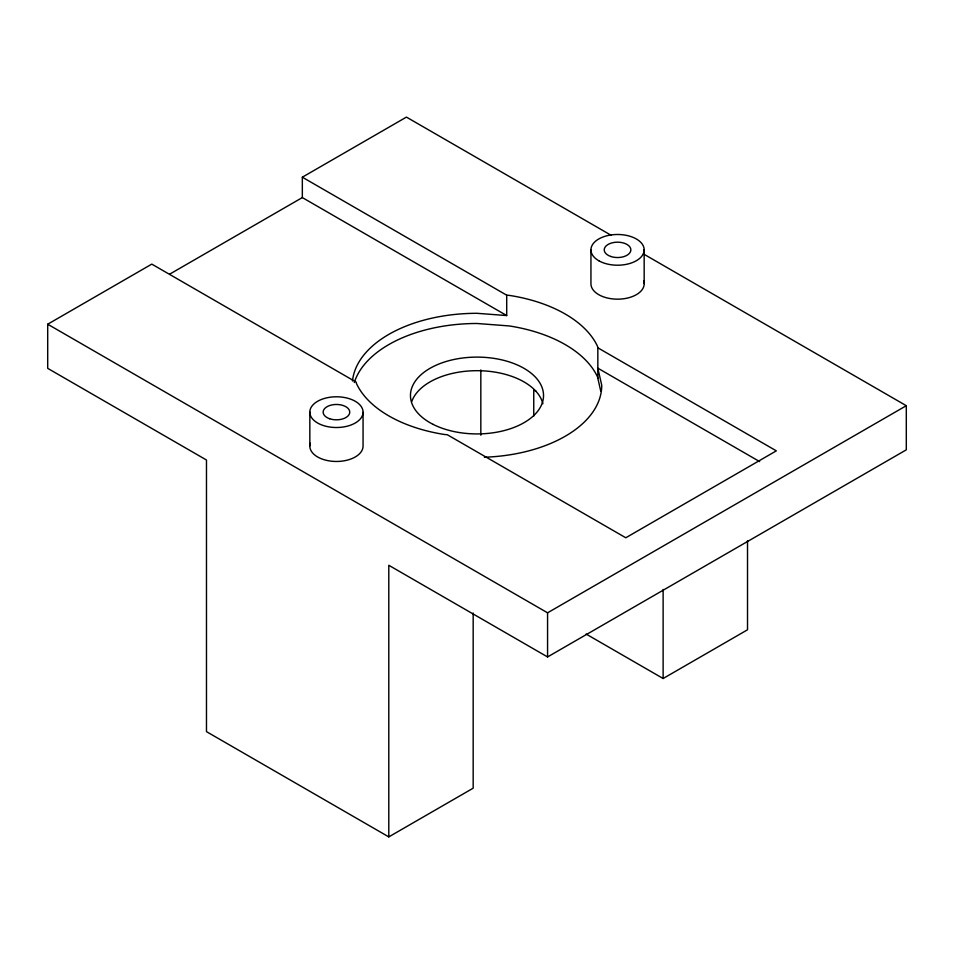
<?xml version="1.0" encoding="UTF-8"?>
<svg xmlns="http://www.w3.org/2000/svg" width="954" height="954" viewBox="0 0 954 954"><rect width="100%" height="100%" fill="white"/><g stroke="black" fill="none" stroke-linecap="round" stroke-linejoin="round"><path stroke-width="1.43" d="M473.172 613.028L473.172 788.183L388.791 836.896L206.481 731.646L206.481 460.019L47.7 368.351L47.7 324.217L151.793 264.115L356.164 382.101L356.498 383.591A124.747 72.027 0 0 0 444.707 434.523L447.295 434.726L625.788 537.77L776.329 450.848L597.836 347.805L597.502 346.314A124.747 72.027 0 0 0 509.293 295.382L506.705 295.191L302.335 177.194L302.335 197.573L506.705 315.559L506.705 295.191M302.335 177.194L406.428 117.103L611.275 235.364M169.8 274.084L302.335 197.573M47.7 324.217L547.572 612.814L906.3 405.7L906.3 449.835L547.572 656.948L388.791 565.281L388.791 836.896M586.102 634.04L663.125 678.509L747.519 629.783L747.519 540.727M506.705 315.559L477 313.306A124.747 72.027 0 0 0 352.479 381.004M643.485 253.955L906.3 405.7M759.634 461.593L597.836 368.172L601.747 385.321A124.747 72.027 0 0 1 484.382 457.228M536.231 391.343L533.751 389.912L533.751 416.099M600.77 391.223L597.502 376.866A124.747 72.027 0 0 0 509.293 325.946L477 323.489A124.747 72.027 0 0 0 354.304 382.506M663.125 589.453L663.125 678.509M644.165 249.65L644.165 283.6M597.836 347.805L597.836 378.356M590.943 250.055L590.943 284.018A26.617 15.359 0 0 0 620.231 299.091A26.617 15.359 0 0 0 643.7 280.929M547.572 612.814L547.572 656.948M480.828 369.913L480.828 435.215M363.057 412.355A26.617 15.359 0 0 1 322.834 425.353A26.617 15.359 0 0 1 323.454 398.736A26.617 15.359 0 0 1 363.057 412.355L363.057 446.305A26.617 15.359 0 0 1 333.769 461.39A26.617 15.359 0 0 1 310.3 443.228M309.835 411.937L309.835 445.9M411.758 401.574A66.53 38.41 0 0 1 478.92 370.701A66.53 38.41 0 0 1 542.886 403.757M433.092 424.375A66.53 38.41 0 0 0 542.242 403.029A66.53 38.41 0 0 0 455.666 359.133A66.53 38.41 0 0 0 433.092 424.375M329.643 418.746A13.308 7.68 0 0 0 349.748 412.247A13.308 7.68 0 0 0 329.953 405.438A13.308 7.68 0 0 0 329.643 418.746M610.81 256.483A13.308 7.68 0 0 0 630.856 249.912A13.308 7.68 0 0 0 610.977 243.175A13.308 7.68 0 0 0 610.81 256.483M598.993 260.859A26.617 15.359 0 0 0 643.354 253.633A26.617 15.359 0 0 0 610.322 235.066A26.617 15.359 0 0 0 598.993 260.859"/></g></svg>
